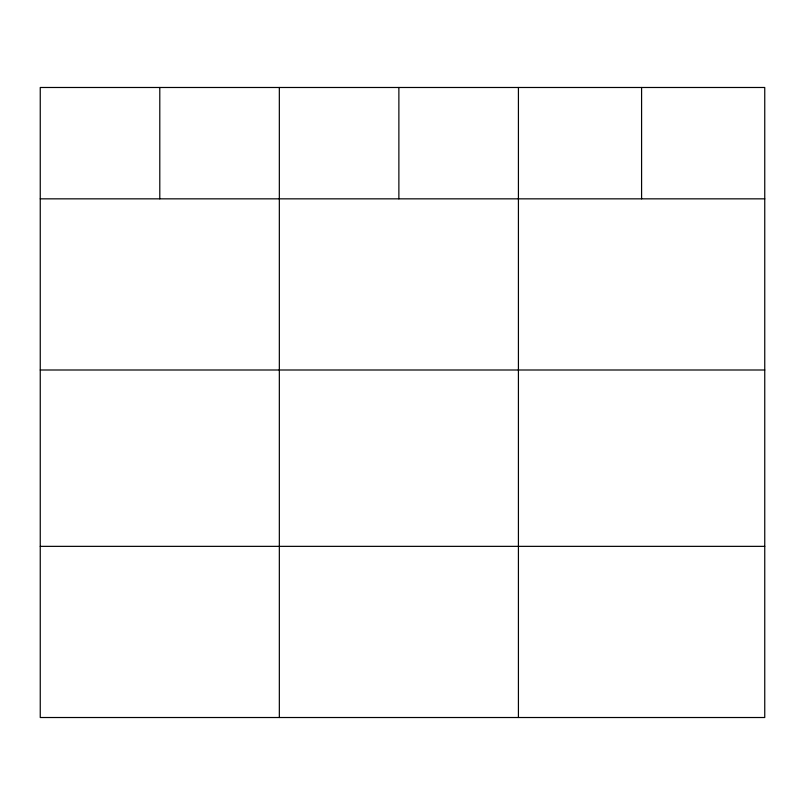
<?xml version="1.0" encoding="UTF-8"?>
<svg xmlns="http://www.w3.org/2000/svg" width="805" height="805" viewBox="0 0 805 805"><rect width="100%" height="100%" fill="white"/><g stroke="black" fill="none" stroke-linecap="round" stroke-linejoin="round"><path stroke-width="1.21" d="M764.75 198.845L764.75 717.517L40.25 717.517L40.25 87.483L764.75 87.483L764.75 198.845L40.25 198.845M40.25 369.998L764.75 369.998M40.25 546.354L764.75 546.354M641.585 87.483L641.585 198.845M518.42 87.483L518.42 717.517M398.877 87.483L398.877 198.845M279.335 87.483L279.335 717.517M159.793 87.483L159.793 198.845"/></g></svg>
